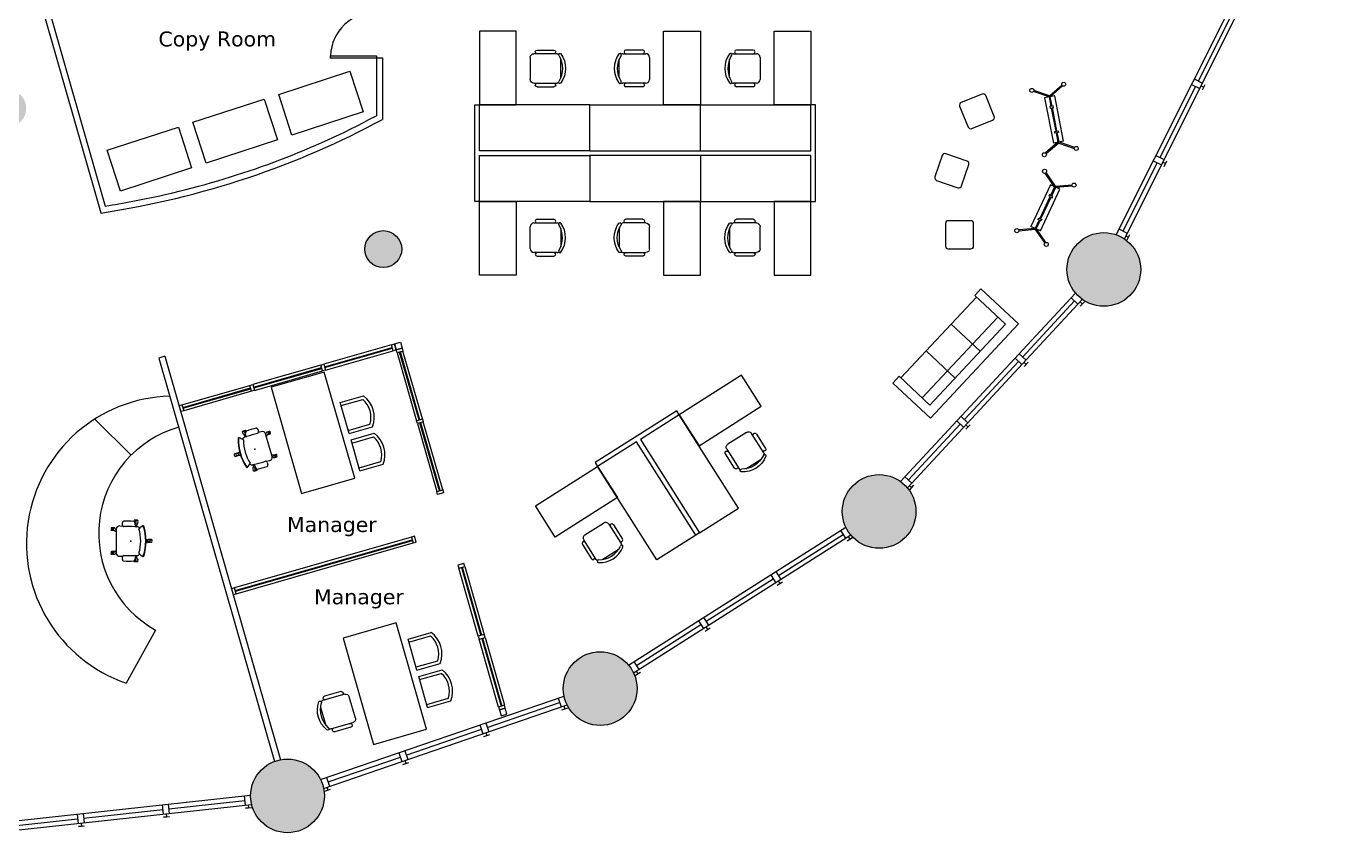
# Model space of a CAD drawing. Header units: inches. Extents: x -900 to 900, y -795 to 795.
# Drawn here: x 44 to 900, y -771 to -246 of the extents above; entities that cross this region are included whole.
import ezdxf
from ezdxf.enums import TextEntityAlignment as Align

# ---------------------------------------------------------------- set-up
doc = ezdxf.new("R2010")
doc.units = ezdxf.units.IN
doc.header["$LTSCALE"] = 48
doc.header["$MEASUREMENT"] = 0
doc.layers.get('0').update_dxf_attribs({"linetype": 'CONTINUOUS'})
for name, color, linetype in [('A-door', 3, 'CONTINUOUS'), ('A-flor-patn', 5, 'CONTINUOUS'), ('A-FURN-HAWORTH-ATT', 7, 'CONTINUOUS'), ('A-FURN-P-SEAT', 12, 'CONTINUOUS'), ('A-FURN-P-SEAT-TEXT', 12, 'CONTINUOUS'), ('A-FURN-P-SEAT-TEXT2', 12, 'CONTINUOUS'), ('A-note', 7, 'CONTINUOUS'), ('A-wall', 1, 'CONTINUOUS'), ('A-wall-shel', 9, 'CONTINUOUS'), ('Equipment', 8, 'CONTINUOUS')]:
    doc.layers.add(name, color=color, linetype=linetype)
for name, color, linetype, true_color in [('A-flor-fill', 7, 'CONTINUOUS', 0xe8eafd), ('A-furn', 7, 'CONTINUOUS', 0x007300), ('A-furn-glass', 7, 'CONTINUOUS', 0x009494), ('A-furn-syst', 7, 'CONTINUOUS', 0x850000), ('A-shel-fill', 7, 'CONTINUOUS', 0x949494)]:
    doc.layers.add(name, color=color, linetype=linetype, true_color=true_color)
doc.styles.add('0', font='TXT.SHX')
doc.styles.get("Standard").update_dxf_attribs({"font": 'verdana.ttf'})
doc.styles.add('Title', font='verdana.ttf')

# ---------------------------------------------------------------- blocks, each defined once
blk = doc.blocks.new('OfficeChair')
at = {"color": 0}
for p, q in [((-9.6, 2.4), (-9.6, 17.4)), ((-5.95, 19.8), (5.95, 19.8)), ((9.6, 17.4), (9.6, 2.4)), ((-12, 4.4), (-12, 15.4)), ((12, 4.4), (12, 15.4)), ((7.2, 0), (-7.2, 0))]:
    blk.add_line(p, q, dxfattribs=at)
for centre, radius, start, end in [((-8.93, 19.22), 0.863, 126.1745, 306.1745), ((-7.2, 17.4), 2.4, 153.71643, 180), ((0, 7), 16, 53.8255, 126.1745), ((0, 5.26), 15.71, 57.57575, 122.42425), ((8.93, 19.22), 0.863, 233.8255, 53.8255), ((7.2, 17.4), 2.4, 0, 26.28357), ((-10.8, 15.4), 1.2, 0, 180), ((10.8, 15.4), 1.2, 0, 180), ((-10.8, 4.4), 1.2, 180, 0), ((-7.2, 2.4), 2.4, 180, 270), ((7.2, 2.4), 2.4, 270, 0), ((10.8, 4.4), 1.2, 180, 0)]:
    blk.add_arc(centre, radius, start, end, dxfattribs=at)
blk = doc.blocks.new('CoffeeChair')
at = {"linetype": 'Continuous'}
for p, q in [((-10.5, 0), (-10.5, 15.78)), ((-8.4, 0), (-8.4, 14.68)), ((8.4, 0), (8.4, 14.68)), ((10.5, 0), (10.5, 15.78)), ((10.5, 0), (-10.5, 0))]:
    blk.add_line(p, q, dxfattribs=at)
for radius, start, end in [(17.55, 53.25084, 126.74941), (15.45, 57.06374, 122.93694)]:
    blk.add_arc((0, 1.71), radius, start, end, dxfattribs=at)
blk = doc.blocks.new('Sofa2')
at = {"linetype": 'Continuous'}
for p, q in [((-36.000027, -34), (-36.000027, -6.5971)), ((-12.00002, -32.4421), (-12.00003, -6.5971)), ((11.99997, -32.4421), (11.99998, -6.5971)), ((35.99998, -34), (35.99998, -6.5971)), ((-35.999844, -13.3819), (35.9998, -13.3819)), ((-36.000027, -32.4421), (35.99998, -32.4421))]:
    blk.add_line(p, q, dxfattribs=at)
blk.add_line((-36.000027, -6.5971), (35.99998, -6.5971))
blk.add_lwpolyline([(-36.000027, -34), (-42.000027, -34), (-42.000027, -0.5971), (41.99998, -0.5971), (41.99998, -34), (35.99998, -34)], dxfattribs=at)
blk = doc.blocks.new('TaskChair')
at = {"layer": 'A-FURN-P-SEAT'}
for p, q in [((-4.55, 13.4), (-4.41, 13.55)), ((-4.55, 13.4), (-4.55, 13.22)), ((-4.55, 11.83), (-4.55, 12.01)), ((-4.55, 11.83), (-4.41, 11.68)), ((-4.41, 13.55), (-2.33, 13.55)), ((-4.41, 11.68), (-4.37, 11.68)), ((-4.39, 11.73), (-3.85, 10.01)), ((-2.93, 9.43), (-4.06, 9.39)), ((-3.66, 10.82), (-3.75, 10.46)), ((-2.23, 12.98), (-3.43, 12.98)), ((-2.23, 12.94), (-3.41, 12.94)), ((-2.66, 12.29), (-3.37, 12.29)), ((-2.67, 12.25), (-3.36, 12.25)), ((-3.33, 12.08), (-3.15, 11.56)), ((-3.19, 11.68), (-2.95, 11.68)), ((-2.33, 13.55), (-2.19, 13.4)), ((-2.19, 13.02), (-2.23, 12.98)), ((-2.23, 12.94), (-2.23, 12.76)), ((-2.19, 13.4), (-2.19, 13.02)), ((7.15, 9.86), (5.22, 9.78)), ((5.42, 12.05), (5.41, 10.4)), ((10.27, 8.58), (10.41, 8.73)), ((10.27, 8.58), (10.27, 8.38)), ((10.41, 8.73), (12.49, 8.73)), ((12.49, 8.73), (12.63, 8.58)), ((12.63, 8.58), (12.63, 8.19)), ((-13.73, 0.78), (-13.59, 0.93)), ((-13.73, 0.78), (-13.73, 0.6)), ((-13.59, 0.93), (-11.5, 0.93)), ((-12.52, 0.55), (-11, 0.56)), ((-11.5, 0.93), (-11.36, 0.78)), ((-11.36, 0.78), (-11.36, 0.56)), ((9.8, 7.8), (9.49, 7.58)), ((9.49, -7.7), (9.49, 7.72)), ((10.46, 6.9), (9.49, 6.18)), ((10.39, 6.85), (12.49, 6.85)), ((12.59, 8.15), (11.39, 8.15)), ((12.59, 7.42), (11.39, 7.42)), ((12.59, 8.11), (11.41, 8.11)), ((12.59, 7.46), (11.41, 7.46)), ((12.49, 6.85), (12.63, 7)), ((12.63, 8.19), (12.59, 8.15)), ((12.59, 8.11), (12.59, 7.46)), ((12.63, 7.38), (12.59, 7.42)), ((12.63, 7), (12.63, 7.38)), ((-13.73, -0.8), (-13.73, -0.62)), ((-13.73, -0.8), (-13.59, -0.95)), ((-13.59, -0.95), (-11.5, -0.95)), ((-12.52, -0.57), (-11, -0.58)), ((-11.5, -0.95), (-11.36, -0.8)), ((-11.36, -0.8), (-11.36, -0.58)), ((10.46, -6.9), (9.49, -6.18)), ((9.8, -7.8), (9.49, -7.58)), ((10.27, -8.58), (10.27, -8.38)), ((10.39, -6.85), (12.49, -6.85)), ((12.59, -7.42), (11.39, -7.42)), ((12.59, -8.15), (11.39, -8.15)), ((12.59, -7.46), (11.41, -7.46)), ((12.59, -8.11), (11.41, -8.11)), ((12.49, -6.85), (12.63, -7)), ((12.63, -7.38), (12.59, -7.42)), ((12.59, -8.11), (12.59, -7.46)), ((12.63, -8.19), (12.59, -8.15)), ((12.63, -7), (12.63, -7.38)), ((12.63, -8.58), (12.63, -8.19)), ((-4.55, -11.83), (-4.41, -11.68)), ((-4.55, -11.83), (-4.55, -12.01)), ((-4.55, -13.4), (-4.55, -13.22)), ((-4.55, -13.4), (-4.41, -13.55)), ((-4.41, -11.68), (-4.37, -11.68)), ((-4.41, -13.55), (-2.33, -13.55)), ((-4.39, -11.73), (-3.85, -10.01)), ((-2.93, -9.43), (-4.06, -9.39)), ((-3.66, -10.82), (-3.75, -10.46)), ((-2.23, -12.98), (-3.43, -12.98)), ((-2.23, -12.94), (-3.41, -12.94)), ((-2.66, -12.29), (-3.37, -12.29)), ((-2.67, -12.25), (-3.36, -12.25)), ((-3.33, -12.08), (-3.15, -11.56)), ((-3.19, -11.68), (-2.95, -11.68)), ((-2.33, -13.55), (-2.19, -13.4)), ((-2.23, -12.94), (-2.23, -12.76)), ((-2.19, -13.02), (-2.23, -12.98)), ((-2.19, -13.4), (-2.19, -13.02)), ((7.15, -9.86), (5.22, -9.78)), ((5.41, -10.4), (5.42, -12.05)), ((10.27, -8.58), (10.41, -8.73)), ((10.41, -8.73), (12.49, -8.73)), ((12.49, -8.73), (12.63, -8.58))]:
    blk.add_line(p, q, dxfattribs=at)
for points in [[(-3.14, 9.91), (-2.68, 12.21)], [(-9.98, 1.02), (-11, 0.87), (-11, -0.87), (-9.98, -1.02)], [(-3.14, -9.91), (-2.68, -12.21)]]:
    blk.add_lwpolyline(points, dxfattribs=at)
for centre, radius, start, end in [((21.53, 0), 31.53, 161.9963, 198.0037), ((21.53, 0), 31.28, 161.9963, 198.0037), ((-8.04, 9.59), 0.437, 55.37318, 158.89607), ((-7.81, 9.51), 0.437, 88.61932, 158.89607), ((-14, 0.04), 11.69, 43.23759, 57.94746), ((-3.96, 7.05), 2.36, 92.60277, 144.06921), ((-4.09, 12.61), 0.752, 346.53249, 229.4675), ((-5.14, 11.49), 0.789, 18.20956, 44.71544), ((5.18, 8.27), 9.19, 166.24183, 172.87303), ((-2.44, 10.53), 1.26, 105.41295, 166.24183), ((-2.58, 12.32), 0.789, 171.28456, 197.79043), ((-2.67, 9.83), 0.477, 170.38123, 272.35322), ((-1.92, 12.06), 0.77, 93.92451, 168.6077), ((3.71, -207.68), 217.13, 89.78478, 91.67814), ((1.86, -20.12), 33.17, 85.08725, 96.64437), ((4.54, 10.32), 0.873, 269.06033, 4.95016), ((4.63, 12.14), 0.793, 353.98723, 84.95543), ((7.25, 7.62), 2.25, 2.17345, 92.41905), ((-13.26, -0.01), 0.752, 58.53249, 301.4675), ((-12.51, 1.34), 0.789, 243.28456, 269.79045), ((20.75, 0), 27.29, 163.20479, 196.79519), ((-5.92, 7.64), 0.601, 24.39618, 43.03168), ((9.34, 8.44), 0.789, 306.20957, 332.71543), ((10.73, 7.79), 0.752, 274.53249, 157.46751), ((10.92, 6.26), 0.789, 99.28457, 125.79043), ((-12.51, -1.36), 0.789, 90.20956, 116.71543), ((-14, -0.04), 11.69, 302.05255, 316.7624), ((-3.96, -7.03), 2.36, 216.272, 267.39723), ((-5.92, -7.64), 0.601, 316.96832, 335.60383), ((7.25, -7.62), 2.25, 267.58094, 357.82653), ((9.34, -8.44), 0.789, 27.28457, 53.79044), ((10.73, -7.79), 0.752, 202.5325, 85.46751), ((10.92, -6.26), 0.789, 234.20956, 260.71542), ((-8.04, -9.59), 0.437, 201.10392, 304.62676), ((-7.81, -9.51), 0.437, 201.10392, 271.38063), ((-4.09, -12.61), 0.752, 130.5325, 13.46751), ((-5.14, -11.49), 0.789, 315.28456, 341.79045), ((5.18, -8.27), 9.19, 187.12697, 193.75818), ((-2.44, -10.53), 1.26, 193.75818, 254.58705), ((-2.58, -12.32), 0.789, 162.20956, 188.71544), ((-2.67, -9.83), 0.477, 87.64679, 189.61877), ((-1.92, -12.06), 0.77, 191.3923, 266.07548), ((3.71, 207.68), 217.13, 268.32185, 270.21521), ((1.86, 20.12), 33.17, 263.35562, 274.91276), ((4.54, -10.32), 0.873, 355.04984, 90.93967), ((4.63, -12.14), 0.793, 275.04456, 6.01276)]:
    blk.add_arc(centre, radius, start, end, dxfattribs=at)
blk.add_point((0, 0), dxfattribs=at)
at = {"layer": 'A-FURN-HAWORTH-ATT', "flags": 1}
for tag, height, p in [('PSMC', 1, (0, 0)), ('HAWMC', 0.1, (0, 0)), ('PSON', 1, (0, -3.33)), ('PSQT', 1, (0, -5)), ('PSPN', 1, (0, -1.67)), ('PST1', 1, (0, -6.67)), ('PST2', 1, (0, -8.33)), ('HAWPN', 0.1, (0, -0.17))]:
    blk.add_attdef(tag, text='', height=height, dxfattribs=at).set_placement(p, align=Align.TOP_CENTER)
at = {"layer": 'A-FURN-P-SEAT-TEXT', "style": '0', "width": 0.55, "flags": 8}
blk.add_attdef('ITEXT', text='', height=4, dxfattribs=at).set_placement((0, 0), align=Align.MIDDLE_CENTER)
at = {"layer": 'A-FURN-P-SEAT-TEXT2', "style": '0', "width": 0.55, "flags": 8}
blk.add_attdef('ITEXT2', text='', height=4, dxfattribs=at).set_placement((0, 0), align=Align.MIDDLE_CENTER)

msp = doc.modelspace()

# ---------------------------------------------------------------- hatches: boundary and pattern name
at = {"layer": 'A-flor-fill'}
h = msp.add_hatch(color=256, dxfattribs=at)
h.dxf.hatch_style = 1
h.paths.add_polyline_path([(408.82, 472.95, 1), (360.82, 472.95, 1)])
h.paths.add_polyline_path([(754.53, 50.69, 1), (826.53, 50.69, 1)])
h.paths.add_polyline_path([(632.87, -46.03, 1), (584.87, -46.03, 1)])
h.paths.add_polyline_path([(36.04, 363.78, 1), (-35.96, 363.78, 1)])
h.paths.add_polyline_path([(43.9, -299.35, 1), (19.9, -299.35, 1)])
h.paths.add_polyline_path([(288.44, -391.02, 1), (264.44, -391.02, 1)])
h.paths.add_polyline_path([(23.43, -474.14, 1), (-48.57, -474.14, 1)])
h.paths.add_polyline_path([(-383.42, -316.35, 1), (-431.42, -316.35, 1)])
h.paths.add_polyline_path([(-449.15, -269.71, 1), (-473.15, -269.71, 1)])
h.paths.add_polyline_path([(-414.54, 305.56, 1), (-438.54, 305.56, 1)])
h.paths.add_polyline_path([(-515.73, 264.21, 1), (-443.73, 264.21, 1)])
at = {"layer": 'A-shel-fill'}
h = msp.add_hatch(color=256, dxfattribs=at)
h.dxf.hatch_style = 1
h.paths.add_polyline_path([(238.05, 747.17, 1), (190.05, 747.17, 1)])
h.paths.add_polyline_path([(441.69, 677.3, 1), (393.69, 677.3, 1)])
h.paths.add_polyline_path([(575.37, 561.93, 1), (623.37, 561.93, 1)])
h.paths.add_polyline_path([(721.72, 404.3, 1), (769.72, 404.3, 1)])
h.paths.add_polyline_path([(866.13, 212.17, 1), (818.13, 212.17, 1)])
h.paths.add_polyline_path([(852, 0, 1), (900, 0, 1)])
h.paths.add_polyline_path([(866.13, -212.17, 1), (818.13, -212.17, 1)])
h.paths.add_polyline_path([(769.72, -404.3, 1), (721.72, -404.3, 1)])
h.paths.add_polyline_path([(623.37, -561.93, 1), (575.37, -561.93, 1)])
h.paths.add_polyline_path([(441.69, -677.3, 1), (393.69, -677.3, 1)])
h.paths.add_polyline_path([(238.05, -747.17, 1), (190.05, -747.17, 1)])
h.paths.add_polyline_path([(-190.05, -747.17, 1), (-238.05, -747.17, 1)])
h.paths.add_polyline_path([(-393.69, -677.3, 1), (-441.69, -677.3, 1)])
h.paths.add_polyline_path([(-575.37, -561.93, 1), (-623.37, -561.93, 1)])
h.paths.add_polyline_path([(-769.72, -404.3, 1), (-721.72, -404.3, 1)])
h.paths.add_polyline_path([(-866.13, -212.17, 1), (-818.13, -212.17, 1)])
h.paths.add_polyline_path([(-900, 0, 1), (-852, 0, 1)])
h.paths.add_polyline_path([(-818.13, 212.17, 1), (-866.13, 212.17, 1)])
h.paths.add_polyline_path([(-721.72, 404.3, 1), (-769.72, 404.3, 1)])
h.paths.add_polyline_path([(-623.37, 561.93, 1), (-575.37, 561.93, 1)])
h.paths.add_polyline_path([(-441.69, 677.3, 1), (-393.69, 677.3, 1)])
h.paths.add_polyline_path([(-238.05, 747.17, 1), (-190.05, 747.17, 1)])

# ---------------------------------------------------------------- linework, layer by layer
at = {"layer": 'A-door'}
msp.add_lwpolyline([(241.96, -266.61), (241.96, -265.11), (271.96, -265.1), (271.96, -266.6)], close=True, dxfattribs=at)
msp.add_arc((271.96, -266.6), 30.04, 90.01467, 177.15227, dxfattribs=at)
at = {"layer": 'A-flor-patn'}
msp.add_circle((276.44, -391.02), 12, dxfattribs=at)
at = {"layer": 'A-furn'}
for p, q in [((710.08, -291.94), (699.92, -288.46)), ((710.32, -291.24), (700.17, -287.75)), ((710.32, -291.24), (718.42, -284.18)), ((710.81, -291.8), (718.91, -284.75)), ((411, -297), (339, -297)), ((411, -327), (411, -297)), ((411, -327), (411, -297)), ((411, -297), (483, -297)), ((483, -297), (555, -297)), ((483, -327), (483, -297)), ((713.76, -291.23), (707.13, -292.52)), ((707.13, -292.52), (712.89, -321.96)), ((710.81, -291.8), (710.08, -291.94)), ((710.08, -291.94), (711.27, -298.03)), ((712, -297.88), (710.81, -291.8)), ((711.46, -299.02), (714.45, -314.32)), ((715.18, -314.17), (712.19, -298.87)), ((719.51, -320.67), (713.76, -291.23)), ((714.64, -315.31), (715.83, -321.39)), ((716.57, -321.24), (715.38, -315.16)), ((715.83, -321.39), (707.74, -328.44)), ((716.32, -321.95), (708.23, -329)), ((719.51, -320.67), (712.89, -321.96)), ((715.83, -321.39), (716.57, -321.24)), ((716.32, -321.95), (726.48, -325.44)), ((716.57, -321.24), (726.72, -324.73)), ((411, -330), (411, -360)), ((411, -330), (411, -360)), ((483, -330), (483, -360)), ((713.7, -350.44), (707.55, -341.64)), ((714.31, -350.02), (708.16, -341.22)), ((710.98, -349.17), (698.27, -376.35)), ((717.09, -352.03), (710.98, -349.17)), ((713.7, -350.44), (711.07, -356.06)), ((711.75, -356.38), (714.37, -350.76)), ((714.37, -350.76), (713.7, -350.44)), ((714.31, -350.02), (725.01, -349.09)), ((714.37, -350.76), (725.07, -349.84)), ((710.64, -356.97), (704.04, -371.09)), ((704.38, -379.21), (717.09, -352.03)), ((704.72, -371.41), (711.32, -357.29)), ((411, -360), (339, -360)), ((411, -360), (483, -360)), ((483, -360), (555, -360)), ((704.38, -379.21), (698.27, -376.35)), ((703.61, -372.01), (700.99, -377.62)), ((701.67, -377.94), (704.29, -372.33)), ((700.99, -377.62), (690.29, -378.54)), ((701.05, -378.37), (690.36, -379.29)), ((700.99, -377.62), (701.67, -377.94)), ((701.05, -378.37), (707.2, -387.17)), ((701.67, -377.94), (707.81, -386.74)), ((112.17, -525.28), (88.61, -501.72)), ((507.79, -559.68), (469.21, -498.89)), ((454.59, -593.44), (416.02, -532.65)), ((482.46, -575.76), (507.79, -559.68)), ((482.46, -575.76), (507.79, -559.68)), ((479.92, -577.37), (454.59, -593.44)), ((479.92, -577.37), (454.59, -593.44)), ((128.16, -639.15), (109.02, -673.66))]:
    msp.add_line(p, q, dxfattribs=at)
for points in [[(363, -297), (363, -249), (339, -249), (339, -297)], [(459, -297), (459, -249), (483, -249), (483, -297)], [(531, -297), (531, -249), (555, -249), (555, -297)], [(712.93, -298.73), (712.74, -297.74), (710.53, -298.17), (710.72, -299.16)], [(715.92, -314.03), (716.12, -315.02), (713.9, -315.45), (713.71, -314.46)], [(712, -357.61), (712.43, -356.69), (710.39, -355.74), (709.96, -356.65)], [(363, -360), (363, -408), (339, -408), (339, -360)], [(459, -360), (459, -408), (483, -408), (483, -360)], [(531, -360), (531, -408), (555, -408), (555, -360)], [(705.4, -371.73), (704.97, -372.64), (702.93, -371.69), (703.36, -370.77)], [(223.26, -550.24), (257.86, -540.32), (238.03, -471.11), (203.43, -481.02)], [(482.07, -519.16), (522.6, -493.44), (509.74, -473.17), (469.21, -498.89)], [(428.87, -552.91), (388.35, -578.63), (375.49, -558.36), (416.02, -532.65)], [(270.08, -713.66), (304.68, -703.75), (284.85, -634.53), (250.25, -644.45)]]:
    msp.add_lwpolyline(points, close=True, dxfattribs=at)
at = {"layer": 'A-furn', "flags": 128}
for points in [[(651.82, -297.92), (657.3, -311.54, 0.414214), (659.68, -312.55), (673.3, -307.06, 0.414214), (674.31, -304.69), (668.82, -291.07, 0.414214), (666.45, -290.06), (652.83, -295.54, 0.414214)], [(636.84, -346.32), (650.74, -351.05, 0.414214), (653.06, -349.91), (657.79, -336.01, 0.414214), (656.65, -333.69), (642.75, -328.96, 0.414214), (640.43, -330.11), (635.7, -344, 0.414214)], [(644.4, -390.89), (659.08, -390.89, 0.414214), (660.91, -389.06), (660.91, -374.38, 0.414214), (659.08, -372.56), (644.4, -372.56, 0.414214), (642.58, -374.38), (642.58, -389.06, 0.414214)]]:
    msp.add_lwpolyline(points, format="xyb", close=True, dxfattribs=at)
at = {"layer": 'A-furn'}
for centre in [(719.62, -283.64), (698.85, -287.69), (727.79, -325.49), (707.03, -329.55), (707.13, -340.39), (726.3, -349.36), (689.06, -379.03), (708.23, -387.99)]:
    msp.add_circle(centre, 1.32, dxfattribs=at)
for centre, radius, start, end in [((140.01, -582.8), 96, 91.50875, 251.16833), ((163.08, -576.19), 72, 105.98626, 240.98626)]:
    msp.add_arc(centre, radius, start, end, dxfattribs=at)
at = {"layer": 'A-furn-glass'}
for p, q in [((238.1, -467.71), (282.32, -455.04)), ((238.24, -468.19), (282.46, -455.52)), ((299.77, -502.31), (287.1, -458.09)), ((300.25, -502.17), (287.58, -457.95)), ((191.96, -480.92), (236.18, -468.26)), ((192.1, -481.41), (236.32, -468.74)), ((145.81, -494.14), (190.03, -481.48)), ((145.95, -494.63), (190.17, -481.96)), ((312.99, -548.45), (300.32, -504.23)), ((313.47, -548.32), (300.8, -504.1)), ((179.96, -613.35), (295.32, -580.3)), ((180.1, -613.83), (295.46, -580.78)), ((327.31, -598.44), (339.98, -642.66)), ((327.79, -598.31), (340.46, -642.53)), ((340.53, -644.59), (353.2, -688.81)), ((341.01, -644.45), (353.68, -688.67))]:
    msp.add_line(p, q, dxfattribs=at)
at = {"layer": 'A-furn-syst'}
for p, q in [((336, -360), (336, -297)), ((336, -297), (339, -297)), ((339, -327), (339, -297)), ((558, -297), (555, -297)), ((555, -327), (555, -297)), ((558, -360), (558, -297)), ((411, -327), (339, -327)), ((339, -360), (339, -330)), ((339, -330), (411, -330)), ((411, -327), (483, -327)), ((483, -330), (411, -330)), ((483, -327), (555, -327)), ((555, -330), (483, -330)), ((555, -360), (555, -330)), ((339, -360), (336, -360)), ((555, -360), (558, -360)), ((281.84, -453.35), (237.62, -466.02)), ((238.72, -469.87), (282.94, -457.2)), ((285.42, -458.57), (298.08, -502.79)), ((301.93, -501.69), (289.26, -457.47)), ((235.7, -466.57), (191.48, -479.24)), ((192.58, -483.09), (236.8, -470.42)), ((145.33, -492.46), (189.55, -479.79)), ((190.65, -483.64), (146.43, -496.31)), ((467.6, -496.36), (414.41, -530.11)), ((469.21, -498.89), (467.6, -496.36)), ((298.63, -504.72), (311.3, -548.94)), ((315.15, -547.83), (302.48, -503.61)), ((469.21, -498.89), (443.88, -514.96)), ((441.35, -516.57), (416.02, -532.65)), ((479.92, -577.37), (441.35, -516.57)), ((443.88, -514.96), (482.46, -575.76)), ((414.41, -530.11), (416.02, -532.65)), ((294.84, -578.62), (179.48, -611.67)), ((482.46, -575.76), (479.92, -577.37)), ((180.58, -615.51), (295.94, -582.46)), ((338.29, -643.15), (325.62, -598.93)), ((329.47, -597.82), (342.14, -642.04)), ((351.51, -689.29), (338.84, -645.07)), ((342.69, -643.97), (355.36, -688.19))]:
    msp.add_line(p, q, dxfattribs=at)
for points in [[(282.94, -457.2), (281.84, -453.35), (283.76, -452.8), (284.86, -456.65)], [(288.71, -455.55), (284.86, -456.65), (283.76, -452.8), (287.61, -451.7)], [(289.26, -457.47), (285.42, -458.57), (284.86, -456.65), (288.71, -455.55)], [(236.8, -470.42), (235.7, -466.57), (237.62, -466.02), (238.72, -469.87)], [(190.65, -483.64), (189.55, -479.79), (191.48, -479.24), (192.58, -483.09)], [(144.51, -496.86), (143.41, -493.01), (145.33, -492.46), (146.43, -496.31)], [(302.48, -503.61), (298.63, -504.72), (298.08, -502.79), (301.93, -501.69)], [(315.7, -549.76), (311.85, -550.86), (311.3, -548.94), (315.15, -547.83)], [(297.87, -581.91), (296.76, -578.07), (294.84, -578.62), (295.94, -582.46)], [(328.92, -595.9), (325.07, -597), (325.62, -598.93), (329.47, -597.82)], [(177.56, -612.22), (178.66, -616.06), (180.58, -615.51), (179.48, -611.67)], [(342.14, -642.04), (338.29, -643.15), (338.84, -645.07), (342.69, -643.97)], [(355.36, -688.19), (351.51, -689.29), (352.06, -691.21), (355.91, -690.11)], [(355.91, -690.11), (352.06, -691.21), (353.17, -695.06), (357.01, -693.96)]]:
    msp.add_lwpolyline(points, close=True, dxfattribs=at)
at = {"layer": 'A-wall'}
for p, q in [((36.04, -170.53), (92.48, -367.52)), ((44.04, -183.93), (95.35, -363.03)), ((271.94, -265.1), (271.92, -304.14)), ((271.96, -266.53), (275.95, -266.53)), ((275.94, -266.53), (275.92, -306.52)), ((134.2, -460.88), (130.36, -461.98)), ((130.36, -461.98), (205.63, -724.73)), ((134.2, -460.88), (209.48, -723.63))]:
    msp.add_line(p, q, dxfattribs=at)
msp.add_ellipse((0.09, -0.04), major_axis=(480, 0), ratio=0.780188, start_param=11.189269, end_param=11.607756, dxfattribs=at)
msp.add_open_spline([(95.35, -363.03), (107.31, -361.12), (119.18, -358.86), (153.55, -351.21), (175.71, -344.86), (218.58, -329.68), (239.28, -320.85), (263.37, -308.69), (267.67, -306.44), (271.92, -304.14)], degree=3, knots=[11.1967074, 11.1967074, 11.1967074, 11.1967074, 11.2734976, 11.2734976, 11.4216685, 11.4216685, 11.5698394, 11.5698394, 11.6024368, 11.6024368, 11.6024368, 11.6024368], dxfattribs=at)
at = {"layer": 'A-wall-shel'}
for p, q in [((753.72, -381.67), (828.77, -232.11)), ((759.08, -384.36), (834.14, -234.8)), ((807.31, -281.58), (829.58, -237.2)), ((804.62, -280.23), (809.99, -282.92)), ((782.35, -331.32), (805.51, -285.15)), ((802.83, -283.81), (808.19, -286.5)), ((809.09, -284.71), (810.88, -285.61)), ((809.98, -287.4), (811.78, -283.82)), ((777.87, -333.55), (783.23, -336.24)), ((779.66, -329.98), (785.03, -332.67)), ((785.02, -337.14), (786.81, -333.56)), ((758.28, -379.28), (780.55, -334.9)), ((784.13, -334.45), (785.92, -335.35)), ((755.6, -377.93), (760.96, -380.62)), ((760.07, -382.41), (761.85, -383.31)), ((760.96, -385.09), (762.75, -381.52)), ((613.37, -542.44), (727.32, -419.71)), ((617.77, -546.52), (731.72, -423.79)), ((692.86, -461.24), (726.67, -424.82)), ((724.47, -422.78), (728.87, -426.86)), ((730.23, -425.4), (731.7, -426.76)), ((730.34, -428.22), (733.06, -425.29)), ((687.94, -462.13), (692.33, -466.22)), ((690.66, -459.2), (695.05, -463.28)), ((654.96, -502.06), (690.13, -464.17)), ((693.69, -464.75), (695.16, -466.11)), ((693.8, -467.58), (696.52, -464.64)), ((618.42, -541.41), (652.24, -504.99)), ((650.04, -502.95), (654.43, -507.03)), ((652.76, -500.02), (657.16, -504.1)), ((655.8, -505.57), (657.26, -506.93)), ((655.9, -508.39), (658.62, -505.46)), ((616.22, -539.37), (620.62, -543.45)), ((619.26, -544.92), (620.72, -546.28)), ((619.36, -547.75), (622.08, -544.82)), ((436.18, -662), (577.66, -572.16)), ((439.4, -667.07), (580.88, -577.23)), ((533.74, -603.6), (575.89, -576.84)), ((574.28, -574.31), (577.5, -579.37)), ((578.57, -581.06), (581.95, -578.92)), ((579.19, -578.3), (580.26, -579.99)), ((486.69, -633.48), (530.37, -605.75)), ((528.76, -603.22), (531.97, -608.28)), ((532.14, -601.07), (535.35, -606.14)), ((533.66, -607.21), (534.74, -608.9)), ((533.05, -609.97), (536.42, -607.82)), ((481.71, -633.09), (484.92, -638.16)), ((485.08, -630.95), (488.3, -636.01)), ((441.33, -662.29), (483.31, -635.63)), ((485.99, -639.85), (489.37, -637.7)), ((486.61, -637.09), (487.68, -638.77)), ((439.72, -659.76), (442.93, -664.82)), ((440.63, -668.65), (444.01, -666.51)), ((441.24, -665.89), (442.32, -667.58)), ((235.6, -736.6), (394.19, -682.19)), ((390.23, -683.55), (392.18, -689.22)), ((237.55, -742.28), (396.14, -687.86)), ((344.13, -702.54), (391.2, -686.38)), ((392.83, -691.11), (396.61, -689.82)), ((394.07, -688.57), (394.72, -690.46)), ((339.38, -701), (341.32, -706.67)), ((343.16, -699.7), (345.11, -705.37)), ((291.39, -720.63), (340.35, -703.83)), ((341.97, -708.56), (345.76, -707.26)), ((343.22, -706.02), (343.87, -707.91)), ((286.63, -719.09), (288.58, -724.77)), ((290.42, -717.8), (292.36, -723.47)), ((240.54, -738.08), (287.61, -721.93)), ((289.23, -726.66), (293.01, -725.36)), ((290.47, -724.12), (291.12, -726.01)), ((239.56, -735.24), (241.51, -740.92)), ((238.38, -744.11), (242.16, -742.81)), ((239.62, -741.57), (240.27, -743.46)), ((23.35, -764.96), (190.06, -746.77)), ((24, -770.93), (190.71, -752.73)), ((132.44, -753.06), (133.09, -759.02)), ((136.41, -752.62), (137.06, -758.59)), ((136.74, -755.61), (186.22, -750.21)), ((185.89, -747.22), (186.54, -753.19)), ((188.53, -752.97), (188.75, -754.96)), ((76.99, -759.11), (77.64, -765.07)), ((80.97, -758.67), (81.62, -764.64)), ((81.29, -761.66), (132.76, -756.04)), ((133.3, -761.01), (137.28, -760.58)), ((135.29, -760.79), (133.3, -761.01)), ((135.07, -758.81), (135.29, -760.79)), ((186.76, -755.18), (190.74, -754.74)), ((188.75, -754.96), (186.76, -755.18)), ((27.83, -767.49), (77.32, -762.09)), ((77.86, -767.06), (81.83, -766.63)), ((79.85, -766.84), (77.86, -767.06)), ((79.63, -764.86), (79.85, -766.84))]:
    msp.add_line(p, q, dxfattribs=at)
for centre in [(745.72, -404.3), (599.37, -561.93), (417.69, -677.3), (214.05, -747.17)]:
    msp.add_circle(centre, 24, dxfattribs=at)
at = {"layer": 'Equipment'}
for points in [[(208.3, -290.27), (254.71, -275.16), (263.35, -301.69), (216.95, -316.81)], [(152.44, -308.47), (198.85, -293.35), (207.49, -319.89), (161.08, -335)], [(96.58, -326.66), (142.99, -311.55), (151.63, -338.08), (105.22, -353.2)]]:
    msp.add_lwpolyline(points, close=True, dxfattribs=at)

# ---------------------------------------------------------------- block references
at = {"layer": 'A-furn', "xscale": -1}
for p, rotation in [((372.18, -273.37), 270), ((449.82, -383.63), 90), ((521.82, -383.63), 90), ((506.94, -514.25), 212.3978425145548), ((256.28, -689.58), 105.9862635747199)]:
    msp.add_blockref('OfficeChair', p, dxfattribs=dict(at, rotation=rotation))
at = {"layer": 'A-furn'}
for name, p, rotation in [('OfficeChair', (449.82, -273.37), 90.00000000000001), ('OfficeChair', (521.82, -273.37), 90.00000000000001), ('OfficeChair', (372.18, -383.63), 270), ('Sofa2', (661.87, -470.8), 226.92301680061), ('CoffeeChair', (251.33, -501.09), 285.9862635747193), ('TaskChair', (192.75, -521.44), 16.02816562246759), ('CoffeeChair', (258.31, -525.46), 285.9862635747193), ('TaskChair', (111.93, -581.22), 180), ('OfficeChair', (413.85, -573.32), 212.3978425145548), ('CoffeeChair', (295.45, -655.11), 285.9862635747198), ('CoffeeChair', (302.44, -679.48), 285.9862635747198)]:
    msp.add_blockref(name, p, dxfattribs=dict(at, rotation=rotation))

# ---------------------------------------------------------------- texts
at = {"layer": 'A-note', "style": 'Title'}
for s, p in [('Copy Room', (168.3, -255.45)), ('Manager', (242.94, -571.84)), ('Manager', (260.59, -618.9))]:
    msp.add_text(s, height=9.72, dxfattribs=at).set_placement(p, align=Align.MIDDLE)

doc.saveas('drawing.dxf')
